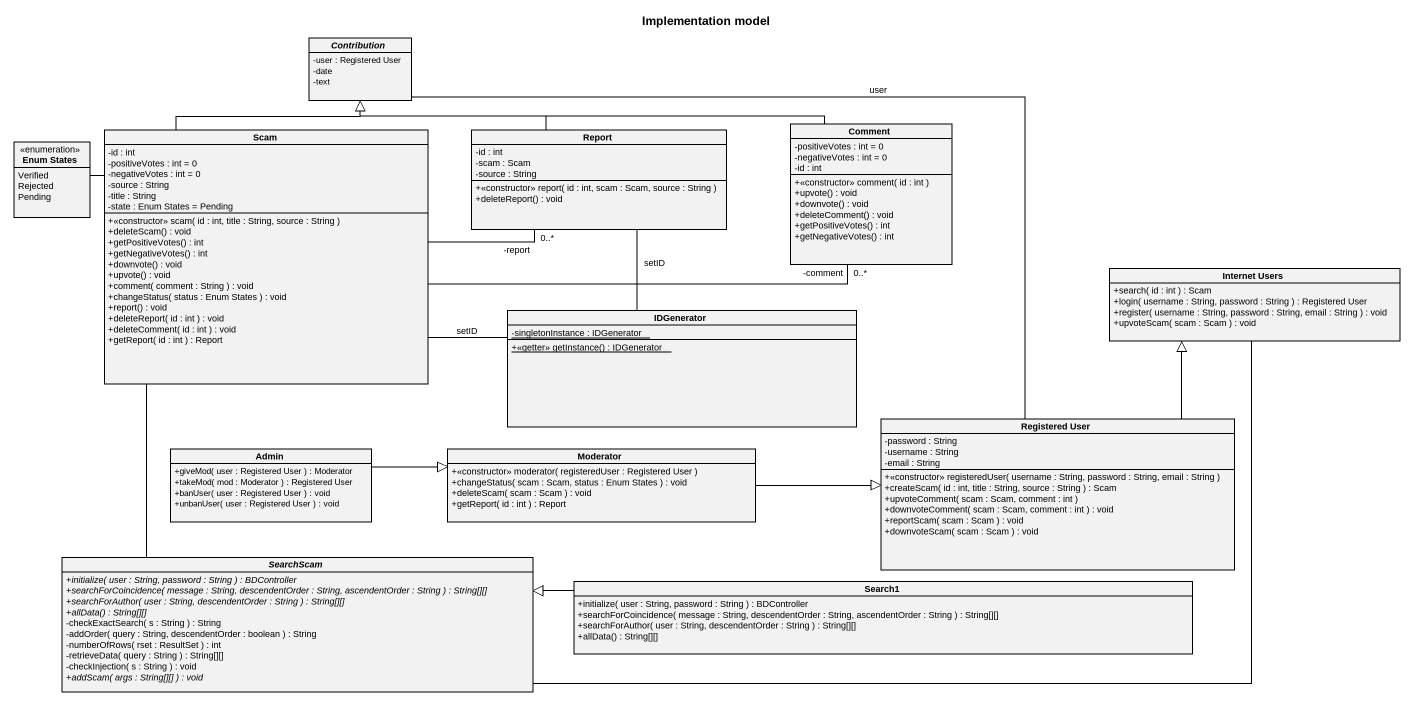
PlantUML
@startuml
title Implementation model
hide circle
hide empty members
skinparam classAttributeIconSize 0
abstract class Contribution {
  -user : Registered User
  -date
  -text
}
class Scam {
  -id : int
  -positiveVotes : int = 0
  -negativeVotes : int = 0
  -source : String
  -title : String
  -state : Enum States = Pending
  +<<constructor>> scam( id : int, title : String, source : String )
  +deleteScam() : void
  +getPositiveVotes() : int
  +getNegativeVotes() : int
  +downvote() : void
  +upvote() : void
  +comment( comment : String ) : void
  +changeStatus( status : Enum States ) : void
  +report() : void
  +deleteReport( id : int ) : void
  +deleteComment( id : int ) : void
  +getReport( id : int ) : Report
}
class Report {
  -id : int
  -scam : Scam
  -source : String
  +<<constructor>> report( id : int, scam : Scam, source : String )
  +deleteReport() : void
}
class Comment {
  -positiveVotes : int = 0
  -negativeVotes : int = 0
  -id : int
  +<<constructor>> comment( id : int )
  +upvote() : void
  +downvote() : void
  +deleteComment() : void
  +getPositiveVotes() : int
  +getNegativeVotes() : int
}
enum "Enum States" as Enum_States {
  Verified
  Rejected
  Pending
}
class "Internet Users" as Internet_Users {
  +search( id : int ) : Scam
  +login( username : String, password : String ) : Registered User
  +register( username : String, password : String, email : String ) : void
  +upvoteScam( scam : Scam ) : void
}
class IDGenerator {
  {static} -singletonInstance : IDGenerator
  {static} +<<getter>> getInstance() : IDGenerator
}
class "Registered User" as Registered_User {
  -password : String
  -username : String
  -email : String
  +<<constructor>> registeredUser( username : String, password : String, email : String )
  +createScam( id : int, title : String, source : String ) : Scam
  +upvoteComment( scam : Scam, comment : int )
  +downvoteComment( scam : Scam, comment : int ) : void
  +reportScam( scam : Scam ) : void
  +downvoteScam( scam : Scam ) : void
}
class Admin {
  +giveMod( user : Registered User ) : Moderator
  +takeMod( mod : Moderator ) : Registered User
  +banUser( user : Registered User ) : void
  +unbanUser( user : Registered User ) : void
}
class Moderator {
  +<<constructor>> moderator( registeredUser : Registered User )
  +changeStatus( scam : Scam, status : Enum States ) : void
  +deleteScam( scam : Scam ) : void
  +getReport( id : int ) : Report
}
abstract class SearchScam {
  {abstract} +initialize( user : String, password : String ) : BDController
  {abstract} +searchForCoincidence( message : String, descendentOrder : String, ascendentOrder : String ) : String[][]
  {abstract} +searchForAuthor( user : String, descendentOrder : String ) : String[][]
  {abstract} +allData() : String[][]
  -checkExactSearch( s : String ) : String
  -addOrder( query : String, descendentOrder : boolean ) : String
  -numberOfRows( rset : ResultSet ) : int
  -retrieveData( query : String ) : String[][]
  -checkInjection( s : String ) : void
  {abstract} +addScam( args : String[][] ) : void
}
class Search1 {
  +initialize( user : String, password : String ) : BDController
  +searchForCoincidence( message : String, descendentOrder : String, ascendentOrder : String ) : String[][]
  +searchForAuthor( user : String, descendentOrder : String ) : String[][]
  +allData() : String[][]
}
Scam -up-|> Contribution
Scam -right- "0..*\n-report" Report
Scam -right- "0..*\n-comment" Comment
Scam -- SearchScam
Report -left-|> Contribution
Comment -left-|> Contribution
Enum_States -right- Scam
Internet_Users -left- SearchScam
IDGenerator -left- Scam : setID
IDGenerator -up- Report : setID
Registered_User -up- Contribution : user
Registered_User -up-|> Internet_Users
Admin -right-|> Moderator
Moderator -right-|> Registered_User
Search1 -left-|> SearchScam
@enduml
